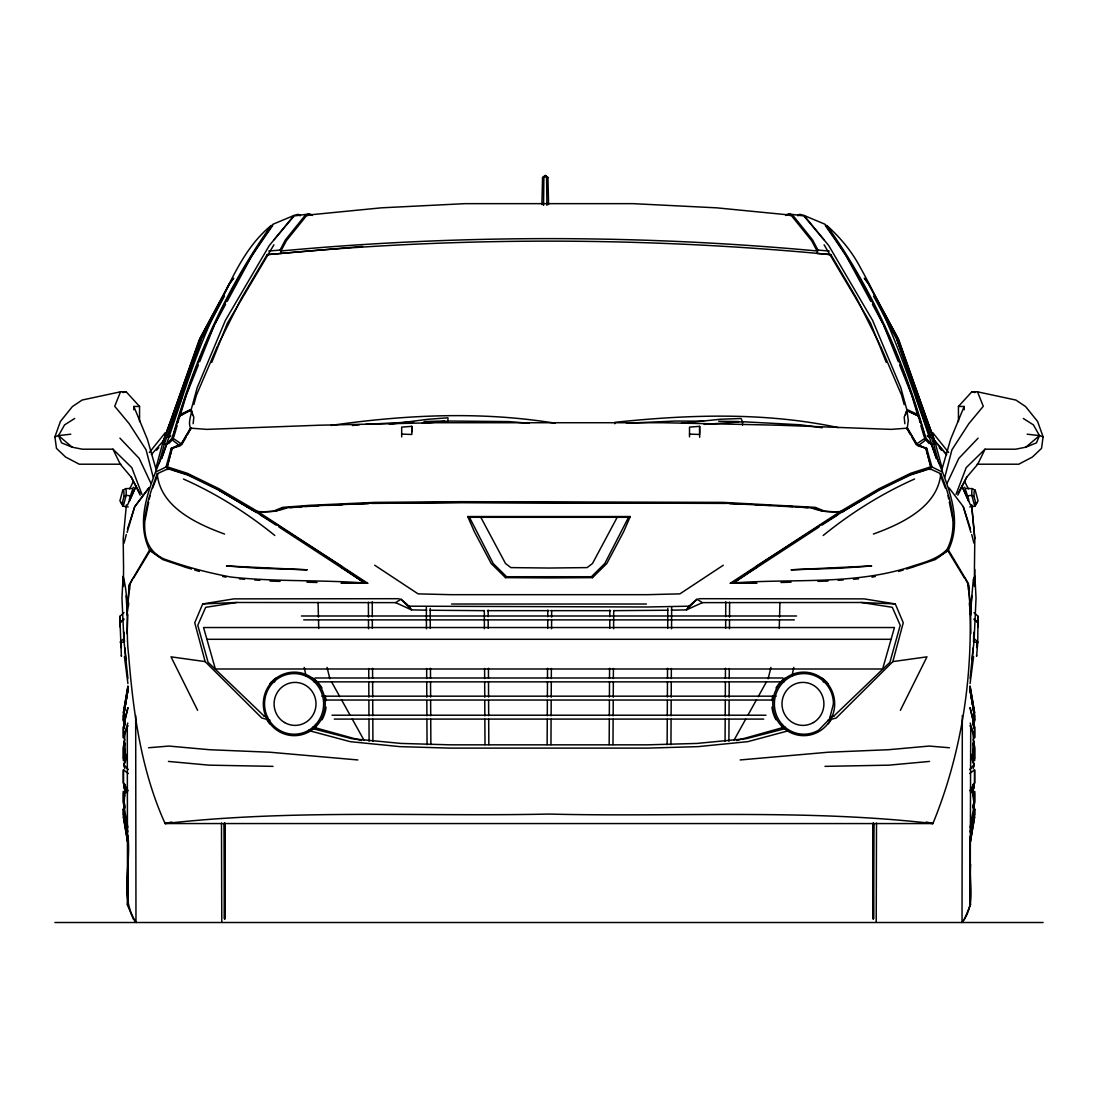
<?xml version="1.0" encoding="UTF-8"?>
<svg xmlns="http://www.w3.org/2000/svg" width="1098" height="1098" viewBox="0 0 1098 1098"><rect width="100%" height="100%" fill="white"/><g stroke="black" fill="none" stroke-linecap="round" stroke-linejoin="round"><path stroke-width="1.5" d="M127.286 728.537L127.533 905.095L133.27 918.93L135.974 922.073L135.685 715.567M224.802 823.404L224.472 918.93L224.198 823.582M873.802 823.582L873.528 918.93L873.198 823.404M876.506 823.075L876.218 922.073M970.234 841.233L970.152 905.521L964.373 919.369L961.697 922.512M127.793 845.638L127.533 905.095L127.848 901.719M873.322 822.882L873.185 919.122L873.445 823.418M547.724 628.358L547.751 620.041M547.765 616.719L547.792 610.076M551.567 628.729L551.608 620.439M551.621 617.117L551.649 610.488M609.774 628.358L609.802 620.041M609.815 616.719L609.829 610.076M613.604 628.729L613.686 610.488M667.721 628.358L667.79 608.402M671.551 628.729L671.647 607.167M725.654 628.358L725.682 620.041M725.696 616.719L725.751 601.759M729.484 628.729L729.511 620.439M729.539 617.117L729.607 602.198M970.152 905.521L970.714 728.537M970.646 864.428C968.779 883.519 975.902 906.097 962.026 922.073L962.315 715.567M123.429 770.343L123.36 783.258L124.911 786.168M123.36 760.653L123.429 747.642M547.133 744.664L547.271 719.149M547.284 715.759L547.367 700.455M547.38 697.052L547.463 681.748M547.49 678.344L547.531 668.257M550.963 744.691L551.086 719.259M551.114 715.869L551.182 700.606M551.21 697.216L551.292 681.954M551.306 678.564L551.361 668.504M609.17 744.664L609.308 719.149M609.321 715.759L609.404 700.455M609.417 697.052L609.5 681.748M609.514 678.344L609.568 668.257M613.398 668.504L613.343 678.564M612.986 744.691L613.123 719.259M613.151 715.869L613.233 700.606M613.247 697.216L613.329 681.954M667.131 744.664L667.268 719.149M667.282 715.759L667.364 700.455M667.378 697.052L667.46 681.748M667.474 678.344L667.529 668.257M670.947 744.691L671.084 719.259M671.098 715.869L671.18 700.606M671.194 697.216L671.276 681.954M671.303 678.564L671.345 668.504M725.064 741.26L725.188 719.149M725.202 715.759L725.284 700.455M725.298 697.052L725.38 681.748M725.394 678.344L725.449 668.257M728.907 741.301L729.017 719.259M729.031 715.869L729.113 700.606M729.127 697.216L729.209 681.954M729.223 678.564L729.278 668.504M974.571 758.883L974.64 745.995L973.089 742.989M123.36 737.966L123.429 727.466L124.692 722.484M123.429 792.907L123.36 803.105L124.513 807.977M976.671 647.587L976.849 641.232M973.844 632.215L973.528 641.754L977.728 642.605L976.616 656.261L976.616 655.382M123.36 721.386L123.429 715.347M965.169 578.413L968.656 585.358C974.75 665.759 963.55 748.918 932.888 823.569L165.112 823.555C141.189 770.769 133.201 712.396 128.644 655.094C125.337 628.989 129.948 601.622 123.1 576.203L121.96 598.067L123.896 640.354L127.917 678.591M543.551 205.367L543.894 176.778L545.239 175.488L547.929 177.505L548.575 204.599M974.475 565.786L974.804 538.665L971.648 505.053M969.712 769.588L974.063 764.771C970.371 751.91 977.179 738.213 969.932 725.682M977.728 642.605L977.947 622.36L974.132 618.792M123.429 809.157L123.36 814.785L127.78 839.49M972.087 658.951L972.073 659.857L973.034 648.053M974.53 586.483L974.448 566.156M972.595 762.561L972.718 753.791M974.53 586.305L974.804 569.546M969.754 506.919L974.763 506.302L976.067 504.188L974.008 496.529L974.091 491.684L975.23 490.202L973.514 489.571M541.904 204.599L542.563 177.505L545.239 175.488L547.929 177.505M779.264 628.481L779.47 620.356M779.553 617.117L779.923 602.486M120.149 627.013L119.984 616.253L123.978 612.629M187.58 434.657L190.901 428.179L206.849 429.373L319.34 425.214L434.945 422.73L663.055 422.73L778.66 425.214L891.151 429.373L907.099 428.179L916.555 444.086L926.204 448.766L930.816 467.075L929.759 468.681L940.766 473.732C950.113 497.202 959.474 525.558 946.984 549.535C938.104 558.498 926.053 561.97 914.305 565.539C855.177 586.071 791.287 577.987 730.307 583.244L840.67 511.27L878.757 488.857L910.695 473.279L930.802 466.815L925.696 448.039M300.344 214.988L298.025 214.357L293.948 215.469L269.271 245.581L225.406 320.369L197.228 387.567L191.258 409.403L192.466 414.687M946.984 549.535L946.476 550.18L947.931 550.606L935.318 559.541L914.826 566.417M970.852 615.004L970.165 614.468L973.336 579.332L974.9 576.203L976.04 598.067L974.104 640.354L970.083 678.591M974.022 612.629L978.016 616.253L977.769 620.329M977.755 625.503L977.947 622.36L974.091 619.656M971.799 595.789L970.632 614.523L970.852 633.628M124.403 808.238L124.664 804.258M973.336 725.421L974.063 714.043L973.281 709.116L973.83 712.369M973.391 724.913L974.104 713.714L969.973 687.375M125.419 793.264L125.282 787.98M123.896 806.303L125.172 788.213M973.391 723.308L973.624 720.137M973.775 727.905L973.253 718.27M973.844 727.672L973.459 721.166M127.148 633.628L127.835 614.468L127.135 614.057L129.276 584.658L149.589 550.016C134.354 518.695 151.03 483.93 162.641 454.133M128.425 606.302L128.672 603.035M129.619 589.955L129.976 585.056M973.391 724.117L973.624 720.741M127.148 615.004L129.344 585.358L132.831 578.413M126.38 504.956L123.196 538.775L123.525 565.786M124.06 786.991L124.39 783.643M193.152 423.732L193.797 417.144L191.079 410.227L180.964 415.209L178.796 417.528L172.523 437.91L166.745 444.251M123.937 806.22L124.266 802.885M972.718 755.685L974.063 742.44L973.226 739.338M124.266 783.56L123.937 786.827L125.611 792.948M973.734 727.26L974.063 723.98L970.179 707.675M123.552 566.156L123.47 586.483M127.107 532.393L134.725 506.645L148.985 487.759M973.775 727.494L973.336 721.125M124.225 801.993L124.664 808.265M910.42 434.657L907.126 429.044L908.307 420.356L906.921 410.227L917.036 415.209L919.204 417.528L925.477 437.91L931.255 444.251M977.851 627.013L978.016 616.253M970.083 683.56L973.583 656.549M958.444 421.563L958.444 406.452L971.799 391.821L977.508 391.821L1015.87 400.056L1025.573 406.534L1037.596 421.467L1043.1 436.798L1041.535 448.368L1032.422 457.029L1018.752 464.207L977.138 464.207M128.027 687.375L123.896 713.714L124.609 724.913M125.227 705.822L125.748 702.542M126.27 699.248L126.792 695.967M127.299 692.673L127.821 689.393M969.973 842.578L970.756 837.637M971.263 834.343L971.785 831.049M972.306 827.768L972.814 824.474M973.336 821.18L973.844 817.886M970.179 840.272L974.063 815.636M127.848 686.291L123.36 712.986L128.013 686.168M970.152 843.401L974.64 816.761L969.987 843.744M125.076 707.03L125.652 703.667M126.229 700.291L126.805 696.928M127.368 693.552L127.944 690.189M970.056 839.394L974.063 815.938L970.11 839.174M124.17 712.369L124.747 709.061L123.937 714.043L124.664 725.421M127.313 694.211L127.89 690.903M124.747 718.27L124.225 727.905M127.78 690.038L123.36 714.853L123.429 720.343L124.692 713.92M970.138 827.618L974.063 805.685L972.828 788.213M970.22 839.49L974.64 814.785L974.64 808.773L970.083 831.996M124.541 721.166L124.156 727.672M970.069 839.078L974.571 814.675L974.571 809.157M124.033 712.108L126.737 697.532M919.891 422.469L918.724 415.991C897.368 347.929 866.624 282.268 824.955 224.225L804.052 215.469L799.975 214.357L797.67 214.988M736.511 740.574L781.79 727.85L782.449 724.488M792.029 675.737L793.772 667.392M145.142 519.697L148.683 502.102M149.328 498.904L149.973 495.706M172.304 448.039L167.198 466.815L187.305 473.279L219.243 488.857L257.33 511.27L367.693 583.244C322.538 579.579 276.284 582.05 230.909 577.04C208.057 572.799 185.603 566.87 163.78 558.855C131.252 543.867 148.065 498.451 157.234 473.732L168.241 468.681L167.184 467.075L171.796 448.766L181.445 444.086L190.901 428.179M168.035 468.722L187.703 475.036L218.749 490.175L256.095 512.19L275.557 511.229L283.504 507.99L310.418 506.013L375.543 503.062L461.613 502.404L722.457 503.062L814.496 507.99L822.443 511.229L841.905 512.19L879.251 490.175L910.297 475.036L929.965 468.722M127.821 707.675L123.937 723.98L124.266 727.26M973.487 807.977L974.64 803.105L974.571 792.907M155.943 471.934L166.059 466.979L171.261 448.313L181.266 443.88L190.585 427.932C185.768 419.052 200.028 401.772 181.76 415.085M127.999 707.894L123.36 727.137L123.429 737.431L127.793 723.019M768.161 678.756L770.906 667.406M124.664 721.125L124.225 727.494M973.336 808.265L973.775 801.993M124.074 543.126L126.27 534.534M973.446 766.28L974.104 763.686M973.308 806.838L974.571 801.924L974.64 791.342L973.212 795.899M944.815 477.259L951.911 449.851L968.916 423.554L983.286 406.287L977.508 391.821M128.068 725.682C120.821 738.213 127.629 751.91 123.937 764.771L128.288 769.588M124.486 489.571L122.77 490.202L119.915 500.88L123.237 506.302L128.246 506.919M123.896 765.526L124.774 762.232M828.029 720.192L836.209 717.996L892.852 661.6L903.256 622.758L895.295 603.927L864.071 598.877L698.891 598.698M121.933 504.188L123.992 496.529L123.909 491.684L122.77 490.202M156.314 466.691L163.286 440.916L151.455 454.476M159.1 463.452L164.371 443.949L201.058 339.694L224.445 296.117M124.774 739.338L123.937 742.44L125.282 755.685M165.139 443.921L162.586 443.921L163.424 440.833L200.412 337.786L229.757 283.586L233.737 278.233M972.389 792.948L974.063 786.827L973.734 783.56M193.811 404.599L196.405 395.17L217.294 346.46M973.171 744.719L974.063 741.493M891.096 639.297L882.627 668.998L215.373 668.998L203.555 627.534L894.445 627.534L891.096 639.297L206.904 639.297M941.782 469.944L950.58 439.392L964.181 406.452L958.444 406.452M123.937 787.788L124.829 784.713M973.171 768.696L974.063 765.649M173.745 437.1L177.135 425.722M178.109 422.469L179.276 415.991C200.632 347.929 231.376 282.268 273.045 224.225L293.948 215.469M180.045 415.977L186.289 395.143L198.381 364.948M124.774 784.301L123.896 787.197L127.505 792.921M905.534 414.687L906.921 410.227L904.203 417.144L904.848 423.732M127.464 529.016L134.683 506.782L148.916 487.896M973.226 745.899L974.104 743.181M129.248 499.645L133.297 487.251M162.586 443.921L199.246 339.694L229.111 284.108L233.092 278.604M182.433 395.719L168.076 436.771L170.766 435.906M161.612 458.717L166.841 444.004L172.194 438.253C193.344 362.656 225.406 289.364 271.261 225.419C241.889 249.493 228.988 286.29 212.065 318.955C191.477 364.083 178.356 411.832 161.53 458.291M181.033 396.035L201.373 338.788M120.862 464.207L79.248 464.207L65.578 457.029L56.465 448.368L54.9 436.798L60.404 421.467L72.427 406.534L82.13 400.043L120.492 391.821L126.201 391.821L139.556 406.452L139.556 421.563M169.421 424.597L163.355 440.737L164.151 441.533M956.056 494.333L966.185 467.652L985.043 449.178L1015.65 449.206L1025.848 447.174L1036.443 442.865L1039.49 435.618L1033.41 424.871L1023.309 418.475M152.622 488.088L156.698 477.548M120.492 391.821L114.714 406.287L129.084 423.554L146.089 449.851L153.185 477.259M199.644 361.777L214.275 325.228M211.708 362.436L227.478 323.032L273.91 244.799M964.634 578.358L947.972 550.922C963.838 519.395 947.272 484.328 935.359 454.133M399.109 598.698L233.929 598.877L202.705 603.927L194.744 622.758L205.148 661.6L261.791 717.996L269.971 720.192M630.266 516.54L623.719 531.569L606.81 563.521L592.508 577.644L549 577.919L505.492 577.644L491.19 563.521L474.281 531.569L467.734 516.54L630.266 516.54L628.55 517.295L469.45 517.295L467.734 516.54M129.358 501.361L136.001 486.29M127.464 505.121L135.85 486.469M628.55 517.295L604.806 563.507L591.41 576.725L506.59 576.725L505.492 577.644M947.231 483.01L958.787 458.429L978.085 438.143M985.043 449.178L977.742 464.207L966.707 477.218L958.06 493.318M170.176 423.059L173.168 416.952M957.799 495.184L966.707 477.218M900.374 710.337L926.973 656.837L892.852 661.6M218.049 344.95L241.395 298.313L267.157 254.64L280.951 253.446C463.672 236.564 648.204 237.127 830.843 254.64L856.605 298.313L879.951 344.95M129.646 488.898L133.338 481.514M124.911 742.989L123.36 745.995L123.429 758.883M976.067 504.188L978.085 500.88L975.23 490.202M268.763 251.044L280.045 250.07L285.453 239.858L305.381 215.071L309.238 213.959L311.475 214.59M973.089 786.168L974.64 783.258L974.571 770.343M617.2 517.295L592.495 563.507L587.142 567.597L549 568.037L510.858 567.597L505.505 563.507L480.8 517.295M215.084 323.732L225.57 304.366M227.176 301.387L252.183 255.189L272.647 225.529M734.109 739.997L745.734 719.08M748.232 714.606L756.536 699.673M758.196 696.681L766.5 681.748M54.9 436.798L58.51 435.618L64.59 424.871L74.691 418.475M185.933 437.471L181.815 444.498L179.688 446.049L171.261 448.313M969.85 790.78L974.571 782.764L974.64 769.767L969.699 773.514M133.366 578.358L150.028 550.922L149.589 550.016M970.495 792.921L974.104 787.197L973.226 784.315M173.251 438.733L168.831 443.592M895.295 603.927L861.395 602.486L702.363 602.637L697.01 599.22L688.94 606.178L686.511 609.884L671.276 610.186M940.135 474.528L940.766 473.732C937.802 507.139 901.046 524.007 873.418 534.053M149.369 452.472L165.386 432.502M274.102 239.721L293.948 216.169M156.602 450.221L158.757 447.737M697.01 599.22L686.511 609.884L702.363 602.637M179.276 415.991L181.156 414.097L191.258 409.403M933.849 441.533L934.645 440.737L928.579 424.597M829.237 251.044L817.955 250.07L817.049 253.446L830.843 254.64M830.486 716.98L833.794 716.129L889.902 662.327L900.223 625.284L892.317 607.318L861.395 602.486M123.868 618.792L120.053 622.36L121.384 656.261L121.384 655.382M120.231 641.822L124.198 638.309L124.156 632.215M120.245 625.503L120.053 622.36L123.909 619.656M942.057 471.934L931.941 466.979L926.739 448.313L918.312 446.049L916.185 444.498L912.067 437.471M1025.848 447.174L1039.49 435.618L1043.1 436.798M907.415 427.932L916.734 443.88L918.669 445.376L926.355 439.488M823.198 535.481C851.101 512.835 881.708 493.62 914.565 479.016M819.094 526.958L734.178 582.352L751.622 569.684M938.255 557.153L946.421 551.361M916.734 443.88L925.477 437.91M734.178 582.352L756.522 567.364M821.867 525.16L837.609 514.976M822.292 523.979L878.139 490.188M820.865 524.899L755.644 566.76M202.705 603.927L236.605 602.486L395.637 602.637L400.99 599.22L409.06 606.178L411.489 609.884L426.724 610.186M723.28 565.237L679.909 593.867L647.408 594.677L450.592 594.677L418.091 593.867L374.72 565.237M841.905 512.19L843.442 511.243L841.713 510.666M542.563 177.505L546.584 176.778L546.928 205.367M123.992 496.529L126.201 495.322L131.211 495.925M167.857 469.56L169.174 468.86M125.213 754.916L126.27 754.408L126.325 759.624L125.282 759.981M879.608 489.461L909.13 474.94L925.792 469.793M218.749 490.175L254.558 511.243L256.287 510.666M167.925 437.224L170.615 436.345M898.644 571.413L903.325 570.013M906.44 569.08L914.25 566.746M360.309 582.695L363.822 582.352L346.378 569.684M280.045 250.07L280.951 250.962C459.06 234.519 638.94 234.519 817.049 250.962L811.642 240.737L791.685 215.935L787.856 214.824L716.706 207.838L632.928 203.652L465.072 203.652L381.308 207.838L310.144 214.824L306.315 215.935L286.358 240.737L280.951 250.962L280.951 253.446M786.525 214.59L788.762 213.959L802.693 215.798M785.592 215.469L787.856 214.824M797.67 215.702L799.975 215.071M295.307 215.798L309.238 213.959M788.707 730.705L747.765 741.658L698.095 746.626L648.424 748.109L449.576 748.109L399.905 746.626L350.235 741.658L309.293 730.705M785.866 728.482L746.201 738.693L697.01 743.428L647.806 744.828L450.194 744.828L400.99 743.428L351.799 738.693L312.134 728.482M171.796 821.977L165.112 823.555C292.452 809.102 421.124 816.761 549 814.071C676.835 817.187 805.575 808.855 932.888 823.569L926.204 821.99M781.79 727.85L785.043 727.109M830.541 716.857L833.794 716.129M872.004 577.164L875.326 576.45M122.866 392.535L126.201 391.821M274.747 510.597L282.708 507.358L309.76 505.313L374.94 502.376L461.27 501.676L723.06 502.376L815.292 507.358L823.253 510.597M167.033 468.928L168.241 468.681M120.272 642.605L124.472 641.754L124.198 638.309M236.605 602.486L205.683 607.318L197.777 625.284L208.098 662.327L264.193 716.129L267.5 716.98M389.378 424.336L427.314 419.34L447.943 417.789L447.929 421.124L422.277 423.32M330.896 425.448C404.984 414.797 481.102 411.036 555.204 423.252M966.501 488.432L972.924 488.665L971.812 490.175L971.799 495.322L974.763 506.302L976.767 502.87L975.23 502.87M966.789 495.925L971.799 495.322L974.008 496.529M141.944 494.333L131.815 467.652L112.957 449.178L82.35 449.206L72.152 447.174L61.557 442.865L58.51 435.618L70.78 434.19M254.558 511.243C265.579 512.299 276.518 511.929 286.633 507.907M681.529 423.293L720.906 419.203L741.04 418.503L742.536 421.783L742.536 425.173M704.134 424.404L742.536 421.783M929.553 761.422L888.968 765.155L824.969 766.363M362.518 246.419L267.157 254.64M352.362 425.489L359.156 424.899M365.963 424.308L413.754 421.92M740.162 759.953L828.153 752.226L888.557 749.714L929.155 746.064L949.441 747.752M148.559 747.752L168.845 746.064L209.444 749.714L269.847 752.226L357.838 759.953M930.816 467.075L931.941 466.979M401.676 434.122L411.832 434.465L411.791 426.34L401.676 427.122L401.676 436.908M699.673 437.265L699.632 426.34L689.517 427.122L689.517 436.908M918.436 417.583L919.204 417.528M289.996 507.66L301.785 506.809M305.148 506.562L318.749 505.821M838.172 580.334L843.264 579.964M853.434 579.236L858.526 578.866M626.546 423.252L675.092 421.042L703.612 421.179M327.3 505.423L342.7 504.723M351.264 504.339L368.379 503.57M371.797 503.406L461.448 502.582L726.203 503.406M424.02 421.55L444.498 420.987M780.952 582.489L791.04 582.187M817.928 581.377L828.002 581.075M977.179 622.346L978.414 622.319M688.94 606.178L647.957 606.988L409.06 606.178M667.9 610.241L614.002 610.666M133.819 409.815L133.819 406.452L139.556 406.452M932.861 443.921L935.414 443.921L934.576 440.833L897.601 337.786L868.244 283.586L864.263 278.233M122.77 502.87L121.233 502.87L123.237 506.302L126.201 495.322L126.188 490.175L125.076 488.665L131.499 488.432M341.066 583.244L367.693 583.244M730.307 583.244L756.934 583.244M451.566 604.024L646.434 604.024M483.998 610.666L430.1 610.241M487.361 610.666L549 610.666M550.661 610.666L610.639 610.666M301.442 615.992L796.558 615.992M303.707 619.876L794.293 619.876M315.03 677.988L782.97 677.988M271.453 681.831L274.843 681.831M313.904 681.858L784.096 681.858M823.157 681.831L826.547 681.831M321.824 696.173L776.176 696.173M324.088 700.044L773.912 700.044M332.008 715.21L765.992 715.21M334.272 719.094L763.728 719.094M54.9 922.512L1043.1 922.512M718.723 421.261L738.913 421.522M447.888 421.014L508.854 421.591L529.332 423.334M273.018 766.363L209.032 765.155L168.447 761.422M119.586 622.319L120.821 622.346M269.998 581.075L280.072 581.377M306.96 582.187L317.048 582.489M689.517 434.122L699.673 434.465M729.621 503.57L746.736 504.339M755.3 504.723L770.7 505.423M779.251 505.821L792.852 506.562M742.344 421.714L800.566 424.789L822.182 427.753M796.215 506.809L808.004 507.66M811.367 507.907C821.126 511.709 831.364 512.327 842.084 511.435M239.474 578.866L244.566 579.236M254.736 579.964L259.828 580.334M178.796 417.528L179.564 417.583M166.059 466.979L167.184 467.075M1027.22 434.19L1039.49 435.618M205.148 661.6L171.027 656.837L197.626 710.337M838.282 427.589C765.018 411.983 688.899 414.481 614.77 422.359L614.825 423.773M929.759 468.681L930.967 468.928M971.799 391.821L975.134 392.549M222.674 576.45L225.996 577.164M264.193 716.129L267.445 716.857M312.957 727.109L361.489 740.574M298.025 215.071L300.344 215.702M310.144 214.824L312.408 215.469M788.762 213.959L792.619 215.071L812.547 239.858L817.955 250.07M734.987 581.885L737.691 582.695M183.75 566.746L191.56 569.08M194.675 570.013L199.356 571.413M172.208 469.793L188.87 474.94L218.392 489.461M927.234 435.906L929.924 436.771L915.567 395.719M927.385 436.345L930.075 437.224M183.174 566.417L162.682 559.541L150.069 550.606L151.524 550.18L151.016 549.535M972.718 759.981L971.675 759.624L971.73 754.408L972.787 754.916M918.669 445.376L926.739 448.313M224.582 534.053C196.954 524.007 160.198 507.139 157.234 473.732L157.865 474.528M395.637 602.637L411.489 609.884L400.99 599.22M804.052 215.469L828.729 245.581L872.594 320.383L900.772 387.567L906.742 409.403L916.844 414.097L918.724 415.991M916.24 415.085L906.783 410.625L906.742 409.403M183.435 479.016C216.292 493.62 246.899 512.835 274.802 535.481M928.826 468.86L930.143 469.56M219.861 490.188L275.708 523.979M277.135 524.899L342.356 566.76M363.822 582.352L278.906 526.958M260.391 514.976L276.133 525.16M341.478 567.364L363.013 581.885M172.523 437.91L181.266 443.88M151.579 551.361L159.745 557.153M128.301 773.514L123.36 769.767L123.429 782.764L128.15 790.78M171.645 439.488L179.331 445.376M591.41 576.725L592.508 577.644M58.51 435.618L72.152 447.174M973.802 638.309L977.769 641.822M929.169 443.592L924.749 438.733M506.59 576.725L493.194 563.507L469.45 517.295M119.915 438.143L139.213 458.415L150.769 482.996M946.586 454.627L934.714 440.916L941.686 466.691M939.243 447.737L941.398 450.221M934.645 440.737L946.545 454.476M136.303 922.512C118.694 897.107 132.035 863.179 127.642 834.384M804.052 216.169L823.898 239.721M139.94 493.318L131.293 477.218L120.258 464.207L112.957 449.178M932.614 432.502L948.631 452.472M824.09 244.799L870.522 323.032L886.292 362.436M949.084 487.896L963.275 506.645L970.893 532.393M864.908 278.604L868.889 284.108L898.754 339.694L935.414 443.921M825.353 225.529L845.817 255.189L870.824 301.387M948.411 550.016L968.326 583.381L970.865 614.057M331.5 681.748L339.804 696.681M341.464 699.673L349.768 714.606M352.266 719.08L363.891 739.997M872.43 304.366L882.916 323.732M873.555 296.117L896.942 339.694L933.629 443.949L938.9 463.452M964.662 481.514L968.354 488.898M131.293 477.218L140.201 495.184M924.832 416.952L927.824 423.059M962.15 486.469L970.536 505.121M961.999 486.29L968.642 501.361M880.706 346.46L901.595 395.17L904.189 404.599M133.819 406.452L147.42 439.392L156.218 469.944M883.725 325.228L898.356 361.777M899.619 364.948L911.711 395.143L917.955 415.977M941.302 477.548L945.378 488.088M936.47 458.291C914.236 393.276 893.731 327.204 859.995 266.883C851.581 251.085 840.08 237.278 826.739 225.419C872.594 289.364 904.656 362.656 925.806 438.253L931.159 444.004L936.388 458.717M896.627 338.788L916.967 396.035M964.703 487.251L968.752 499.645M963.317 506.782L970.536 529.016M123.896 743.181L124.774 745.899M124.788 795.899L123.36 791.342L123.429 801.924L124.692 806.838M970.207 723.019L974.571 737.431L974.64 727.137L970.001 707.894M920.865 425.722L924.255 437.1M123.937 765.649L124.829 768.696M973.171 784.713L974.063 787.788M123.937 741.493L124.829 744.719M973.226 762.232L974.104 765.526M190.585 427.932L190.874 429.044M971.73 534.534L973.926 543.126M123.896 763.686L124.554 766.28M973.308 722.484L974.571 727.466L974.64 737.966M327.094 667.406L329.839 678.756M255.916 511.435L256.095 512.19M304.228 667.392L305.971 675.737M948.027 495.706L948.672 498.904M949.317 502.102L952.858 519.697M973.308 713.92L974.571 720.343L974.64 714.853L970.22 690.038M315.551 724.488L316.21 727.85M127.917 831.996L123.36 808.773L123.429 814.675L127.931 839.078M971.263 697.532L973.967 712.108M123.937 805.685L127.862 827.618M970.11 690.903L970.687 694.211M127.89 839.174L123.896 815.951L127.944 839.394M969.987 686.168L974.64 712.986L970.152 686.291M128.013 843.744L123.36 816.761L127.848 843.401M970.056 690.189L970.632 693.552M971.195 696.928L971.771 700.291M972.348 703.667L972.924 707.03M970.179 689.393L970.701 692.673M971.208 695.967L971.73 699.248M972.252 702.542L972.773 705.822M123.937 815.636L128.027 842.578M124.417 656.549L127.917 683.56M973.734 802.885L974.063 806.22M973.61 783.643L973.94 786.991M971.62 504.956L974.804 538.665M970.152 901.719L970.467 905.095L970.207 845.638M124.966 648.053L125.927 659.857L125.913 658.951M968.024 585.056L968.381 589.955M969.328 603.035L969.575 606.302M124.376 720.741L124.609 724.117M973.006 790.56L974.104 806.303M124.376 720.137L124.609 723.308M972.581 793.264L972.718 787.98M973.391 805.04L973.597 808.238M120.231 620.329L119.984 616.253M973.336 804.258L973.542 807.51M126.201 595.789L127.135 614.057M121.151 641.232L121.329 647.587M907.099 428.179L907.126 429.044M318.077 602.486L318.447 617.117M318.53 620.356L318.736 628.481M125.282 753.791L125.405 762.561M974.571 715.347L974.64 721.386M221.782 922.073L221.494 823.075M974.571 747.642L974.64 760.653M488.432 668.257L488.486 678.344M488.5 681.748L488.583 697.052M488.596 700.455L488.679 715.759M488.692 719.149L488.83 744.664M484.657 678.564L484.602 668.504M484.671 681.954L484.753 697.216M484.767 700.606L484.849 715.869M484.863 719.259L485 744.691M430.526 678.344L430.471 668.257M430.54 681.748L430.622 697.052M430.636 700.455L430.718 715.759M430.732 719.149L430.869 744.664M426.697 678.564L426.655 668.504M426.724 681.954L426.806 697.216M426.82 700.606L426.902 715.869M426.916 719.259L427.053 744.691M372.551 668.257L372.606 678.344M368.777 678.564L368.722 668.504M368.791 681.954L368.873 697.216M368.887 700.606L368.969 715.869M368.983 719.259L369.093 741.301M484.314 610.488L484.396 628.729M426.353 607.167L426.449 628.729M372.62 681.748L372.702 697.052M372.716 700.455L372.785 715.759M372.812 719.149L372.922 741.26M368.393 602.198L368.461 617.117M368.489 620.439L368.516 628.729M488.171 610.076L488.185 616.719M488.198 620.041L488.226 628.358M430.21 608.402L430.279 628.358M372.249 601.759L372.304 616.719M372.318 620.041L372.346 628.358M224.678 822.882L224.816 919.122L224.555 823.418M127.766 841.233L127.848 905.521M964.181 406.452L964.181 409.815M699.632 426.34L699.632 433.326M411.791 426.34L411.791 431.926M284.56 722.553A21.507 20.889 -89.9 0 1 295.046 682.407A21.548 20.917 90 0 1 316.018 703.9A21.589 20.972 -90 0 1 284.574 722.511M813.44 722.553A21.507 20.889 89.9 0 0 802.954 682.407A21.548 20.917 -90 0 0 781.982 703.9A21.589 20.972 90 0 0 813.426 722.511M326.065 707.153A31.76 31.76 0 0 1 321.975 719.78M269.737 723.843A31.76 31.76 0 0 1 266.965 719.78M269.737 683.958A31.76 31.76 0 0 1 275.859 678.152M313.081 678.166A31.76 31.76 0 0 1 321.975 688.021M325.145 695.679A31.76 31.76 0 0 1 326.065 700.661M831.021 719.78A31.746 31.746 0 0 1 828.249 723.829M776.039 719.78A31.746 31.746 0 0 1 771.949 707.153M771.949 700.661A31.746 31.746 0 0 1 772.855 695.679M776.025 688.021A31.746 31.746 0 0 1 784.933 678.166M822.128 678.166A31.746 31.746 0 0 1 828.249 683.972M833.437 703.9L829.498 719.066L818.669 730.143A30.305 29.536 89.9 0 1 789.146 730.156A30.305 29.536 89.9 0 1 774.378 703.9A30.319 29.536 -89.7 0 1 803.928 673.582A30.319 29.536 -89.7 0 1 833.451 703.9M871.538 565.964L840.313 568.201L791.013 569.807L871.538 565.964M306.987 569.807L257.687 568.201L226.463 565.964L306.987 569.807M309.732 731.405A31.76 30.95 -90 0 0 309.746 676.395A31.76 30.95 -90 0 0 263.328 703.887A31.76 30.95 -90 0 0 309.732 731.405M308.867 730.156A30.319 29.55 -89.9 0 0 308.867 677.644A30.319 29.55 -89.9 0 0 264.549 703.9A30.319 29.55 -89.9 0 0 308.867 730.156M830.527 719.78A31.76 30.95 -90 0 0 803.736 672.141A31.76 30.95 -90 0 0 776.931 719.78A31.76 30.95 -90 0 0 830.527 719.78"/></g></svg>
